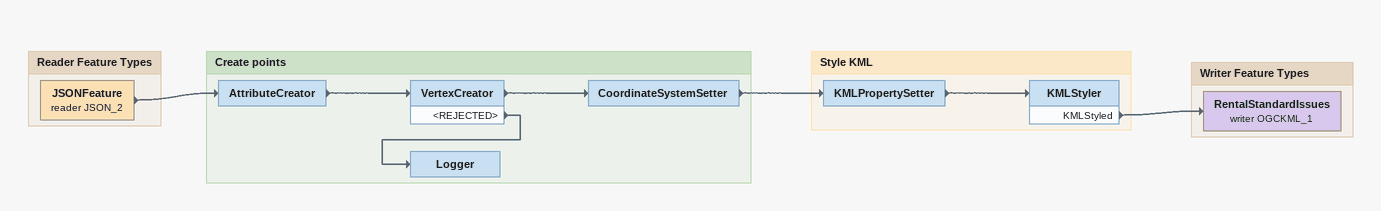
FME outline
Bookmark: Reader Feature Types
JSONFeature (reader JSON_2)
    -> AttributeCreator

Bookmark: Create points
AttributeCreator
    -> VertexCreator
VertexCreator
    -> CoordinateSystemSetter
    <REJECTED> -> Logger
CoordinateSystemSetter
    -> KMLPropertySetter
Logger

Bookmark: Style KML
KMLPropertySetter
    -> KMLStyler
KMLStyler
    KMLStyled -> RentalStandardIssues (writer OGCKML_1)

Bookmark: Writer Feature Types
RentalStandardIssues (writer OGCKML_1)
